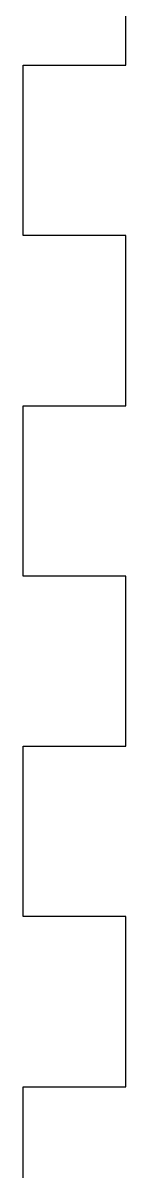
# Model space of a CAD drawing. Extents: x 10 to 860, y -140 to 140.
# Drawn here: x 80 to 86, y -69.4 to -2.5 of the extents above; entities that cross this region are included whole.
import ezdxf

# ---------------------------------------------------------------- set-up
doc = ezdxf.new("R2010")
doc.units = 0

# ---------------------------------------------------------------- blocks, each defined once
blk = doc.blocks.new('SHAPE2DVIEW003')
at = {"layer": 'Views', "color": 0}
for p, q in [((86, -4.963), (86, 4.963)), ((80, -4.963), (86, -4.963)), ((80, -14.889), (80, -4.963)), ((86, -14.889), (80, -14.889)), ((86, -24.815), (86, -14.889)), ((80, -24.815), (86, -24.815)), ((80, -34.741), (80, -24.815)), ((86, -34.741), (80, -34.741)), ((86, -44.667), (86, -34.741)), ((80, -44.667), (86, -44.667)), ((80, -54.593), (80, -44.667)), ((86, -54.593), (80, -54.593)), ((86, -64.519), (86, -54.593)), ((80, -64.519), (86, -64.519)), ((80, -74.444), (80, -64.519))]:
    blk.add_line(p, q, dxfattribs=at)

msp = doc.modelspace()

# ---------------------------------------------------------------- block references
at = {"layer": 'Views', "color": 0}
msp.add_blockref('SHAPE2DVIEW003', (0, 0), dxfattribs=at)

doc.saveas('drawing.dxf')
